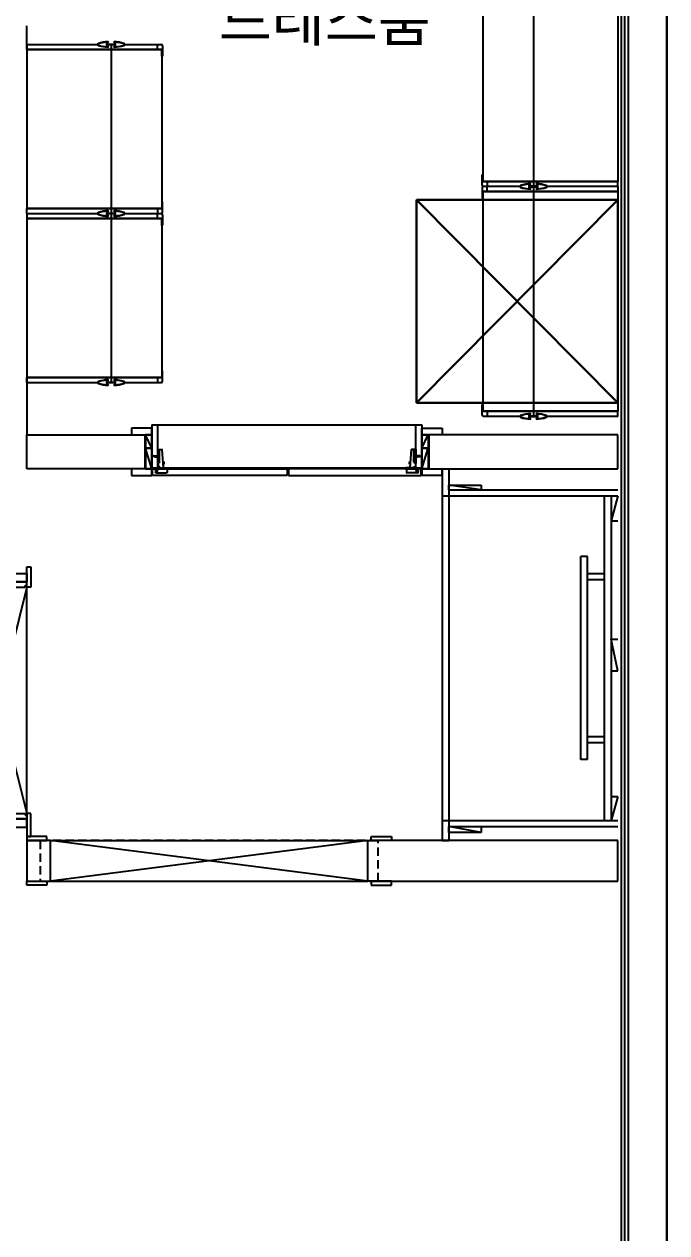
# Model space of a CAD drawing. Header units: millimetres. Extents: x -33000 to 294000, y 0 to 42408.
# Drawn here: x 21012 to 22915, y 15555 to 19130 of the extents above; entities that cross this region are included whole.
import ezdxf
from ezdxf.enums import TextEntityAlignment as Align

# ---------------------------------------------------------------- set-up
doc = ezdxf.new("R2010")
doc.units = ezdxf.units.MM
doc.header["$LTSCALE"] = 50
doc.linetypes.add('( Hidden )', pattern=[0.375, 0.25, -0.125])
doc.layers.add('arch', color=8, linetype='Continuous')
doc.layers.add('실명', color=9, linetype='Continuous')
doc.styles.add('FORTELINE', font='malgun.ttf')

msp = doc.modelspace()

# ---------------------------------------------------------------- linework, layer by layer
at = {"layer": 'arch'}
for p, q in [((22914.6, 21254.5), (22914.6, 12849.5)), ((22914.6, 12849.5), (22914.6, 21034.5)), ((22799.6, 20919.5), (22799.6, 12964.5)), ((22779.6, 20899.5), (22779.6, 12984.5)), ((22789.6, 20909.5), (22789.6, 12974.5)), ((22519.6, 20310.3), (22519.6, 17968.8)), ((22369.6, 19464.5), (22369.6, 18664.5)), ((22769.6, 19464.5), (22769.6, 18664.5)), ((21019.6, 19054.5), (21019.6, 19124.5)), ((21019.6, 19069.5), (21019.6, 19054.5)), ((21019.6, 19069.5), (21229.6, 19069.5)), ((21256.6, 19062.7), (21256.6, 19076.3)), ((21260.6, 19075.7), (21257.6, 19075.7)), ((21257.6, 19075.7), (21257.6, 19070.3)), ((21257.6, 19070.3), (21281.6, 19070.3)), ((21281.6, 19068.8), (21257.6, 19068.8)), ((21257.6, 19068.8), (21257.6, 19063.3)), ((21257.6, 19063.3), (21260.6, 19063.3)), ((21261.1, 19077), (21261.1, 19076.2)), ((21261.1, 19062.8), (21261.1, 19062)), ((21269.6, 19070.3), (21269.6, 18068.8)), ((21278.1, 19076.2), (21278.1, 19077)), ((21278.1, 19062), (21278.1, 19062.8)), ((21281.6, 19075.7), (21278.6, 19075.7)), ((21278.6, 19063.3), (21281.6, 19063.3)), ((21281.6, 19070.3), (21281.6, 19075.7)), ((21281.6, 19063.3), (21281.6, 19068.8)), ((21282.6, 19062.7), (21282.6, 19076.3)), ((21309.6, 19069.5), (21417.6, 19069.5)), ((21309.6, 19069.5), (21417.6, 19069.5)), ((21406.6, 19069.5), (21417.6, 19069.5)), ((21406.6, 19054.5), (21406.6, 19069.5)), ((21406.6, 19069.5), (21417.6, 19069.5)), ((21421.6, 19065.5), (21421.6, 19034.8)), ((21414.6, 19054.5), (21019.6, 19054.5)), ((21419.6, 19054.5), (21019.6, 19054.5)), ((21019.6, 19054.5), (21419.6, 19054.5)), ((21019.6, 19054.5), (21019.6, 18584.5)), ((21419.6, 19054.5), (21406.6, 19054.5)), ((21419.6, 19034.5), (21419.6, 19054.5)), ((21419.6, 19054.5), (21419.6, 18584.5)), ((21421.6, 19034.8), (21419.6, 19034.5)), ((22367.6, 18684.3), (22369.6, 18684.5)), ((22367.6, 18653.5), (22367.6, 18684.3)), ((22369.6, 18684.5), (22369.6, 18664.5)), ((22769.6, 18664.5), (22369.6, 18664.5)), ((22369.6, 18664.5), (22382.6, 18664.5)), ((22374.6, 18664.5), (22769.6, 18664.5)), ((22382.6, 18664.5), (22382.6, 18649.5)), ((22769.6, 18649.5), (22769.6, 18664.5)), ((22367.6, 18645.5), (22367.6, 18614.8)), ((22769.6, 18634.5), (22369.6, 18634.5)), ((22369.6, 18614.5), (22369.6, 18634.5)), ((22369.6, 18634.5), (22382.6, 18634.5)), ((22369.6, 18634.5), (22369.6, 17984.5)), ((22479.6, 18649.5), (22371.6, 18649.5)), ((22382.6, 18649.5), (22371.6, 18649.5)), ((22374.6, 18634.5), (22769.6, 18634.5)), ((22382.6, 18634.5), (22382.6, 18649.5)), ((22506.6, 18642.7), (22506.6, 18656.3)), ((22507.6, 18650.3), (22507.6, 18655.7)), ((22507.6, 18655.7), (22510.6, 18655.7)), ((22531.6, 18650.3), (22507.6, 18650.3)), ((22507.6, 18643.3), (22507.6, 18648.8)), ((22507.6, 18648.8), (22531.6, 18648.8)), ((22510.6, 18643.3), (22507.6, 18643.3)), ((22511.1, 18656.2), (22511.1, 18657)), ((22511.1, 18642), (22511.1, 18642.8)), ((22528.1, 18657), (22528.1, 18656.2)), ((22528.1, 18642.8), (22528.1, 18642)), ((22528.6, 18655.7), (22531.6, 18655.7)), ((22531.6, 18643.3), (22528.6, 18643.3)), ((22531.6, 18655.7), (22531.6, 18650.3)), ((22531.6, 18648.8), (22531.6, 18643.3)), ((22532.6, 18642.7), (22532.6, 18656.3)), ((22769.6, 18649.5), (22559.6, 18649.5)), ((22769.6, 18649.5), (22769.6, 18634.5)), ((22769.6, 18634.5), (22769.6, 17984.5)), ((21421.6, 18604.3), (21419.6, 18604.5)), ((21419.6, 18604.5), (21419.6, 18584.5)), ((21421.6, 18573.5), (21421.6, 18604.3)), ((22367.6, 18614.8), (22369.6, 18614.5)), ((21414.6, 18584.5), (21019.6, 18584.5)), ((21019.6, 18584.5), (21419.6, 18584.5)), ((21019.6, 18569.5), (21019.6, 18584.5)), ((21019.6, 18569.5), (21019.6, 18554.5)), ((21019.6, 18569.5), (21229.6, 18569.5)), ((21414.6, 18554.5), (21019.6, 18554.5)), ((21419.6, 18554.5), (21019.6, 18554.5)), ((21019.6, 18554.5), (21419.6, 18554.5)), ((21019.6, 18554.5), (21019.6, 18084.5)), ((21256.6, 18562.7), (21256.6, 18576.3)), ((21260.6, 18575.7), (21257.6, 18575.7)), ((21257.6, 18575.7), (21257.6, 18570.3)), ((21257.6, 18570.3), (21281.6, 18570.3)), ((21281.6, 18568.8), (21257.6, 18568.8)), ((21257.6, 18568.8), (21257.6, 18563.3)), ((21257.6, 18563.3), (21260.6, 18563.3)), ((21261.1, 18577), (21261.1, 18576.2)), ((21261.1, 18562.8), (21261.1, 18562)), ((21278.1, 18576.2), (21278.1, 18577)), ((21278.1, 18562), (21278.1, 18562.8)), ((21281.6, 18575.7), (21278.6, 18575.7)), ((21278.6, 18563.3), (21281.6, 18563.3)), ((21281.6, 18570.3), (21281.6, 18575.7)), ((21281.6, 18563.3), (21281.6, 18568.8)), ((21282.6, 18562.7), (21282.6, 18576.3)), ((21309.6, 18569.5), (21417.6, 18569.5)), ((21309.6, 18569.5), (21417.6, 18569.5)), ((21419.6, 18584.5), (21406.6, 18584.5)), ((21406.6, 18584.5), (21406.6, 18569.5)), ((21406.6, 18569.5), (21417.6, 18569.5)), ((21406.6, 18554.5), (21406.6, 18569.5)), ((21406.6, 18569.5), (21417.6, 18569.5)), ((21419.6, 18554.5), (21406.6, 18554.5)), ((21419.6, 18534.5), (21419.6, 18554.5)), ((21419.6, 18554.5), (21419.6, 18084.5)), ((21421.6, 18565.5), (21421.6, 18534.8)), ((21421.6, 18534.8), (21419.6, 18534.5)), ((21421.6, 18104.3), (21419.6, 18104.5)), ((21419.6, 18104.5), (21419.6, 18084.5)), ((21421.6, 18073.5), (21421.6, 18104.3)), ((21414.6, 18084.5), (21019.6, 18084.5)), ((21019.6, 18084.5), (21419.6, 18084.5)), ((21019.6, 18069.5), (21019.6, 18084.5)), ((21019.6, 18084.5), (21019.6, 17914.5)), ((21019.6, 18069.5), (21229.6, 18069.5)), ((21256.6, 18062.7), (21256.6, 18076.3)), ((21260.6, 18075.7), (21257.6, 18075.7)), ((21257.6, 18075.7), (21257.6, 18070.3)), ((21257.6, 18070.3), (21281.6, 18070.3)), ((21281.6, 18068.8), (21257.6, 18068.8)), ((21257.6, 18068.8), (21257.6, 18063.3)), ((21257.6, 18063.3), (21260.6, 18063.3)), ((21261.1, 18077), (21261.1, 18076.2)), ((21261.1, 18062.8), (21261.1, 18062)), ((21278.1, 18076.2), (21278.1, 18077)), ((21278.1, 18062), (21278.1, 18062.8)), ((21281.6, 18075.7), (21278.6, 18075.7)), ((21278.6, 18063.3), (21281.6, 18063.3)), ((21281.6, 18070.3), (21281.6, 18075.7)), ((21281.6, 18063.3), (21281.6, 18068.8)), ((21282.6, 18062.7), (21282.6, 18076.3)), ((21309.6, 18069.5), (21417.6, 18069.5)), ((21419.6, 18084.5), (21406.6, 18084.5)), ((21406.6, 18084.5), (21406.6, 18069.5)), ((21406.6, 18069.5), (21417.6, 18069.5)), ((22367.6, 18004.3), (22369.6, 18004.5)), ((22367.6, 17973.5), (22367.6, 18004.3)), ((22369.6, 18004.5), (22369.6, 17984.5)), ((22769.6, 17984.5), (22369.6, 17984.5)), ((22369.6, 17984.5), (22382.6, 17984.5)), ((22374.6, 17984.5), (22769.6, 17984.5)), ((22382.6, 17984.5), (22382.6, 17969.5)), ((22769.6, 17969.5), (22769.6, 17984.5)), ((22479.6, 17969.5), (22371.6, 17969.5)), ((22382.6, 17969.5), (22371.6, 17969.5)), ((22506.6, 17962.7), (22506.6, 17976.3)), ((22507.6, 17970.3), (22507.6, 17975.7)), ((22507.6, 17975.7), (22510.6, 17975.7)), ((22531.6, 17970.3), (22507.6, 17970.3)), ((22507.6, 17963.3), (22507.6, 17968.8)), ((22507.6, 17968.8), (22531.6, 17968.8)), ((22510.6, 17963.3), (22507.6, 17963.3)), ((22511.1, 17976.2), (22511.1, 17977)), ((22511.1, 17962), (22511.1, 17962.8)), ((22528.1, 17977), (22528.1, 17976.2)), ((22528.1, 17962.8), (22528.1, 17962)), ((22528.6, 17975.7), (22531.6, 17975.7)), ((22531.6, 17963.3), (22528.6, 17963.3)), ((22531.6, 17975.7), (22531.6, 17970.3)), ((22531.6, 17968.8), (22531.6, 17963.3)), ((22532.6, 17962.7), (22532.6, 17976.3)), ((22769.6, 17969.5), (22559.6, 17969.5)), ((21019.6, 17914.5), (21369.6, 17914.5)), ((21019.6, 17814.5), (21019.6, 17914.5)), ((21389.6, 17934.5), (21329.6, 17934.5)), ((21329.6, 17934.5), (21329.6, 17914.5)), ((21329.6, 17914.5), (21389.6, 17914.5)), ((21369.6, 17914.5), (21369.6, 17814.5)), ((21371.6, 17914.5), (21371.6, 17875.1)), ((21389.6, 17914.5), (21371.6, 17914.5)), ((21389.6, 17875.1), (21371.6, 17914.5)), ((21389.6, 17944.5), (21389.6, 17816.5)), ((21389.6, 17944.5), (22189.6, 17944.5)), ((21389.6, 17914.5), (21389.6, 17934.5)), ((21389.6, 17875.1), (21389.6, 17914.5)), ((21407.6, 17816.5), (21407.6, 17944.5)), ((21407.6, 17944.5), (22171.6, 17944.5)), ((22171.6, 17816.5), (22171.6, 17944.5)), ((22189.6, 17944.5), (22189.6, 17816.5)), ((22189.6, 17934.5), (22249.6, 17934.5)), ((22189.6, 17914.5), (22189.6, 17934.5)), ((22249.6, 17914.5), (22189.6, 17914.5)), ((22189.6, 17875.1), (22189.6, 17914.5)), ((22189.6, 17914.5), (22207.6, 17914.5)), ((22189.6, 17875.1), (22207.6, 17914.5)), ((22207.6, 17914.5), (22207.6, 17875.1)), ((22207.6, 17914.5), (22207.6, 17814.5)), ((22769.6, 17914.5), (22209.6, 17914.5)), ((22209.6, 17914.5), (22209.6, 17814.5)), ((22209.6, 17914.5), (22209.6, 17814.5)), ((22249.6, 17934.5), (22249.6, 17914.5)), ((22769.6, 17814.5), (22769.6, 17914.5)), ((21371.6, 17875.1), (21371.6, 17814.5)), ((21389.6, 17875.1), (21371.6, 17875.1)), ((21389.6, 17814.5), (21371.6, 17875.1)), ((21371.6, 17875.1), (21389.6, 17875.1)), ((21389.6, 17814.5), (21389.6, 17875.1)), ((22189.6, 17814.5), (22189.6, 17875.1)), ((22189.6, 17875.1), (22207.6, 17875.1)), ((22189.6, 17814.5), (22207.6, 17875.1)), ((22207.6, 17875.1), (22189.6, 17875.1)), ((22207.6, 17875.1), (22207.6, 17814.5)), ((21395.2, 17852.3), (21393.6, 17851.5)), ((21395.6, 17850.8), (21393.6, 17851.5)), ((21395.1, 17852.5), (21395.5, 17852.9)), ((21395.1, 17852.5), (21395.7, 17850.5)), ((21395.5, 17852.9), (21395.8, 17852.5)), ((21395.5, 17852.9), (21395.9, 17850.2)), ((21395.9, 17850.2), (21395.7, 17850.5)), ((21397.2, 17853.2), (21395.8, 17852.5)), ((21395.8, 17852.5), (21396.3, 17850.5)), ((21396.3, 17850.5), (21395.9, 17850.2)), ((21398.2, 17849.9), (21396.3, 17850.5)), ((21397.2, 17853.2), (21397.6, 17853.5)), ((21397.2, 17853.2), (21398.2, 17849.9)), ((21397.6, 17853.5), (21397.9, 17853.2)), ((21397.6, 17853.5), (21398.4, 17849.5)), ((21397.9, 17853.2), (21398.8, 17849.9)), ((21397.9, 17853.2), (21399.5, 17853.2)), ((21398.4, 17849.5), (21398.2, 17849.9)), ((21398.8, 17849.9), (21398.4, 17849.5)), ((21398.8, 17849.9), (21400.5, 17849.9)), ((21399.5, 17853.2), (21399.9, 17853.5)), ((21399.5, 17853.2), (21400.5, 17849.9)), ((21399.9, 17853.5), (21400.2, 17853.2)), ((21399.9, 17853.5), (21400.7, 17849.5)), ((21400.2, 17853.2), (21401.1, 17849.9)), ((21400.2, 17853.2), (21401.9, 17853.2)), ((21400.7, 17849.5), (21400.5, 17849.9)), ((21401.1, 17849.9), (21400.7, 17849.5)), ((21401.1, 17849.9), (21402.9, 17849.9)), ((21401.9, 17853.2), (21402.3, 17853.5)), ((21401.9, 17853.2), (21402.9, 17849.9)), ((21402.3, 17853.5), (21402.6, 17853.2)), ((21402.3, 17853.5), (21403.1, 17849.5)), ((21402.6, 17853.2), (21403.5, 17849.9)), ((21402.6, 17853.2), (21404.2, 17853.2)), ((21403.1, 17849.5), (21402.9, 17849.9)), ((21403.5, 17849.9), (21403.1, 17849.5)), ((21403.5, 17849.9), (21405.2, 17849.9)), ((21404.2, 17853.2), (21404.6, 17853.5)), ((21404.2, 17853.2), (21405.2, 17849.9)), ((21404.6, 17853.5), (21404.9, 17853.2)), ((21404.6, 17853.5), (21405.4, 17849.5)), ((21404.9, 17853.2), (21405.8, 17849.9)), ((21404.9, 17853.2), (21406.5, 17853.2)), ((21405.4, 17849.5), (21405.2, 17849.9)), ((21405.8, 17849.9), (21405.4, 17849.5)), ((21405.8, 17849.9), (21407.5, 17849.9)), ((21406.5, 17853.2), (21406.9, 17853.5)), ((21406.5, 17853.2), (21407.5, 17849.9)), ((21406.9, 17853.5), (21407.2, 17853.2)), ((21406.9, 17853.5), (21407.5, 17849.9)), ((21407.2, 17853.2), (21407.5, 17853.2)), ((21407.5, 17849.9), (21407.2, 17853.2)), ((21408.6, 17853.8), (21407.5, 17853.2)), ((21408.6, 17849.2), (21407.5, 17849.9)), ((21407.6, 17872.5), (21407.6, 17831.5)), ((21408.6, 17871.5), (21411.4, 17870.9)), ((21409.1, 17863), (21408.6, 17863)), ((21408.6, 17847.1), (21408.6, 17855.9)), ((21409.1, 17840.1), (21408.6, 17840.1)), ((21409.1, 17856.4), (21409.5, 17856.4)), ((21409.1, 17846.6), (21409.5, 17846.6)), ((21410, 17847.1), (21410, 17855.9)), ((21410.7, 17867.6), (21411.2, 17870.3)), ((21410.7, 17867.6), (21411.6, 17867.1)), ((21411.1, 17842.6), (21411.1, 17860.5)), ((21412.1, 17834.6), (21412.1, 17866.4)), ((21413.1, 17871.9), (21420.2, 17871.9)), ((21413.1, 17834.1), (21413.1, 17871.9)), ((21424.2, 17818.1), (21420.7, 17871.5)), ((22155, 17818.1), (22158.4, 17871.5)), ((22166, 17871.9), (22158.9, 17871.9)), ((22166.1, 17834.1), (22166.1, 17871.9)), ((22167.1, 17834.6), (22167.1, 17866.4)), ((22168.5, 17867.6), (22167.6, 17867.1)), ((22170.6, 17871.5), (22167.8, 17870.9)), ((22168.5, 17867.6), (22168, 17870.3)), ((22168.1, 17842.6), (22168.1, 17860.5)), ((22169.2, 17847.1), (22169.2, 17855.9)), ((22170.1, 17856.4), (22169.7, 17856.4)), ((22170.1, 17846.6), (22169.7, 17846.6)), ((22170.1, 17863), (22170.6, 17863)), ((22170.1, 17840.1), (22170.6, 17840.1)), ((22170.6, 17847.1), (22170.6, 17855.9)), ((22170.6, 17853.8), (22171.7, 17853.2)), ((22170.6, 17849.2), (22171.7, 17849.9)), ((22171.6, 17872.5), (22171.6, 17831.5)), ((22172.2, 17853.5), (22171.7, 17849.9)), ((22172.6, 17853.2), (22171.7, 17849.9)), ((22172, 17853.2), (22171.7, 17853.2)), ((22171.7, 17849.9), (22172, 17853.2)), ((22173.3, 17849.9), (22171.7, 17849.9)), ((22172.2, 17853.5), (22172, 17853.2)), ((22172.6, 17853.2), (22172.2, 17853.5)), ((22174.3, 17853.2), (22172.6, 17853.2)), ((22174.3, 17853.2), (22173.3, 17849.9)), ((22173.3, 17849.9), (22173.8, 17849.5)), ((22174.6, 17853.5), (22173.8, 17849.5)), ((22173.8, 17849.5), (22174, 17849.9)), ((22175, 17853.2), (22174, 17849.9)), ((22175.7, 17849.9), (22174, 17849.9)), ((22174.6, 17853.5), (22174.3, 17853.2)), ((22175, 17853.2), (22174.6, 17853.5)), ((22176.6, 17853.2), (22175, 17853.2)), ((22176.6, 17853.2), (22175.7, 17849.9)), ((22175.7, 17849.9), (22176.1, 17849.5)), ((22176.9, 17853.5), (22176.1, 17849.5)), ((22176.1, 17849.5), (22176.3, 17849.9)), ((22177.3, 17853.2), (22176.3, 17849.9)), ((22178, 17849.9), (22176.3, 17849.9)), ((22176.9, 17853.5), (22176.6, 17853.2)), ((22177.3, 17853.2), (22176.9, 17853.5)), ((22179, 17853.2), (22177.3, 17853.2)), ((22179, 17853.2), (22178, 17849.9)), ((22178, 17849.9), (22178.4, 17849.5)), ((22179.2, 17853.5), (22178.4, 17849.5)), ((22178.4, 17849.5), (22178.7, 17849.9)), ((22179.6, 17853.2), (22178.7, 17849.9)), ((22180.3, 17849.9), (22178.7, 17849.9)), ((22179.2, 17853.5), (22179, 17853.2)), ((22179.6, 17853.2), (22179.2, 17853.5)), ((22181.3, 17853.2), (22179.6, 17853.2)), ((22181.3, 17853.2), (22180.3, 17849.9)), ((22180.3, 17849.9), (22180.7, 17849.5)), ((22181.5, 17853.5), (22180.7, 17849.5)), ((22180.7, 17849.5), (22181, 17849.9)), ((22181.9, 17853.2), (22181, 17849.9)), ((22181, 17849.9), (22182.8, 17850.5)), ((22181.5, 17853.5), (22181.3, 17853.2)), ((22181.9, 17853.2), (22181.5, 17853.5)), ((22181.9, 17853.2), (22183.4, 17852.5)), ((22183.4, 17852.5), (22182.8, 17850.5)), ((22182.8, 17850.5), (22183.2, 17850.2)), ((22183.2, 17850.2), (22183.5, 17850.5)), ((22183.7, 17852.9), (22183.3, 17850.2)), ((22183.7, 17852.9), (22183.4, 17852.5)), ((22184.1, 17852.5), (22183.5, 17850.5)), ((22183.6, 17850.8), (22185.6, 17851.5)), ((22184.1, 17852.5), (22183.7, 17852.9)), ((22184, 17852.3), (22185.6, 17851.5)), ((21369.6, 17814.5), (21019.6, 17814.5)), ((21389.6, 17814.5), (21329.6, 17814.5)), ((21329.6, 17814.5), (21329.6, 17794.5)), ((21371.6, 17814.5), (21389.6, 17814.5)), ((22189.6, 17816.5), (21389.6, 17816.5)), ((21389.6, 17814.5), (21389.6, 17794.5)), ((21389.6, 17794.5), (21389.6, 17814.5)), ((21391.6, 17794.5), (21391.6, 17814.5)), ((21391.6, 17814.5), (21790.2, 17814.5)), ((21400.6, 17814.5), (21400.6, 17804.5)), ((21438.6, 17814.5), (21400.6, 17814.5)), ((21405.6, 17807.9), (21402.4, 17811)), ((21407, 17809.3), (21403.9, 17812.5)), ((21407.6, 17833.5), (21407.6, 17830.5)), ((21407.6, 17830.5), (21408.6, 17830.5)), ((21407.6, 17816.5), (22171.6, 17816.5)), ((21408.6, 17834.1), (21411.5, 17834.1)), ((21408.6, 17832.1), (21411.1, 17832.1)), ((21408.6, 17832.1), (21408.6, 17818.2)), ((21409.8, 17816.3), (21413.6, 17814.8)), ((21413.6, 17814.5), (21413.6, 17816)), ((21414.6, 17817), (21437.6, 17817)), ((21423.1, 17835), (21426.1, 17835.2)), ((21423.5, 17828), (21426.5, 17828.2)), ((21424.2, 17818.1), (21423.5, 17817)), ((21424.5, 17828.1), (21424.1, 17835.1)), ((21425.5, 17828.1), (21425.1, 17835.1)), ((21425.8, 17832.2), (21426.3, 17832.2)), ((21425.8, 17831.2), (21425.8, 17832.2)), ((21425.8, 17831.2), (21426.3, 17831.2)), ((21426.3, 17832.2), (21426.1, 17835.2)), ((21426.5, 17828.2), (21426.3, 17831.2)), ((21435.6, 17814.5), (21435.6, 17804.5)), ((21438.6, 17814.5), (21438.6, 17816)), ((21790.2, 17814.5), (21790.2, 17794.5)), ((22187.6, 17814.5), (21794.2, 17814.5)), ((21794.2, 17814.5), (21794.2, 17794.5)), ((22140.6, 17814.5), (22140.6, 17816)), ((22140.6, 17814.5), (22178.6, 17814.5)), ((22164.6, 17817), (22141.6, 17817)), ((22143.6, 17814.5), (22143.6, 17804.5)), ((22152.6, 17828.2), (22152.8, 17831.2)), ((22155.6, 17828), (22152.6, 17828.2)), ((22153.3, 17831.2), (22152.8, 17831.2)), ((22152.9, 17832.2), (22153.1, 17835.2)), ((22153.4, 17832.2), (22152.9, 17832.2)), ((22156.1, 17835), (22153.1, 17835.2)), ((22153.3, 17831.2), (22153.4, 17832.2)), ((22153.6, 17828.1), (22154.1, 17835.1)), ((22154.6, 17828.1), (22155.1, 17835.1)), ((22155, 17818.1), (22155.7, 17817)), ((22169.3, 17816.3), (22165.6, 17814.8)), ((22165.6, 17814.5), (22165.6, 17816)), ((22170.6, 17834.1), (22167.6, 17834.1)), ((22170.6, 17832.1), (22168.1, 17832.1)), ((22170.6, 17832.1), (22170.6, 17818.2)), ((22171.6, 17830.5), (22170.6, 17830.5)), ((22171.6, 17833.5), (22171.6, 17830.5)), ((22172.2, 17809.3), (22175.3, 17812.5)), ((22173.6, 17807.9), (22176.7, 17811)), ((22178.6, 17814.5), (22178.6, 17804.5)), ((22187.6, 17794.5), (22187.6, 17814.5)), ((22189.6, 17814.5), (22189.6, 17794.5)), ((22207.6, 17814.5), (22189.6, 17814.5)), ((22189.6, 17814.5), (22249.6, 17814.5)), ((22209.6, 17814.5), (22769.6, 17814.5)), ((22249.6, 17814.5), (22249.6, 16714.5)), ((22249.6, 17794.5), (22249.6, 17814.5)), ((22269.6, 17814.5), (22269.6, 16714.5)), ((21329.6, 17794.5), (21389.6, 17794.5)), ((21790.2, 17794.5), (21391.6, 17794.5)), ((21402.6, 17802.5), (21433.6, 17802.5)), ((21794.2, 17794.5), (22187.6, 17794.5)), ((22176.6, 17802.5), (22145.6, 17802.5)), ((22249.6, 17794.5), (22189.6, 17794.5)), ((22249.6, 17734.5), (22769.6, 17734.5)), ((22269.6, 17752.5), (22269.6, 17765.5)), ((22269.6, 17765.5), (22364.5, 17765.5)), ((22364.5, 17752.5), (22269.6, 17765.5)), ((22269.6, 17752.5), (22769.6, 17752.5)), ((22364.5, 17765.5), (22364.5, 17752.5)), ((22729.6, 16774.5), (22729.6, 17734.5)), ((22749.6, 17734.5), (22749.6, 16774.5)), ((22749.6, 17734.5), (22769.6, 17734.5)), ((22769.6, 17734.5), (22749.6, 17660.8)), ((22749.6, 17660.8), (22769.6, 17660.8)), ((22660.6, 17554.6), (22659.6, 17553.6)), ((22659.6, 16954.6), (22659.6, 17554.6)), ((22679.6, 17554.6), (22659.6, 17554.6)), ((22659.6, 16955.6), (22659.6, 17553.6)), ((22679.6, 17554.6), (22660.6, 17554.6)), ((22679.6, 16954.6), (22679.6, 17554.6)), ((22679.6, 17505.1), (22729.6, 17505.1)), ((22679.6, 17487.1), (22729.6, 17487.1)), ((20849.6, 17474.5), (21019.6, 16794.5)), ((21019.6, 17464.5), (20849.6, 16784.5)), ((21019.6, 16794.5), (21019.6, 17464.5)), ((22769.6, 17216.5), (22749.6, 17310.5)), ((22749.6, 17310.5), (22769.6, 17310.5)), ((22749.6, 17216.5), (22769.6, 17216.5)), ((22679.6, 17022.6), (22729.6, 17022.6)), ((22679.6, 17004.6), (22729.6, 17004.6)), ((22659.6, 16955.6), (22660.6, 16954.6)), ((22679.6, 16954.6), (22660.6, 16954.6)), ((22749.6, 16845.3), (22769.6, 16845.3)), ((22769.6, 16845.3), (22749.6, 16774.5)), ((22249.6, 16774.5), (22769.6, 16774.5)), ((22269.6, 16756.5), (22769.6, 16756.5)), ((22269.6, 16738.5), (22269.6, 16756.5)), ((22269.6, 16756.5), (22364.5, 16756.5)), ((22364.5, 16738.5), (22269.6, 16756.5)), ((22364.5, 16738.5), (22269.6, 16738.5)), ((22364.5, 16756.5), (22364.5, 16738.5)), ((21019.6, 16726.5), (21019.6, 16714.5)), ((21079.6, 16726.5), (21019.6, 16726.5)), ((21059.6, 16714.5), (21019.6, 16714.5)), ((21019.6, 16714.5), (21019.6, 16594.5)), ((21019.6, 16714.5), (21079.6, 16714.5)), ((21089.6, 16714.5), (21059.6, 16714.5)), ((21079.6, 16714.5), (21079.6, 16726.5)), ((21089.6, 16594.5), (21089.6, 16714.5)), ((21089.6, 16714.5), (22029.6, 16714.5)), ((22029.6, 16714.5), (21089.6, 16594.5)), ((22029.6, 16594.5), (21089.6, 16714.5)), ((22029.6, 16594.5), (22029.6, 16714.5)), ((22029.6, 16714.5), (22059.6, 16714.5)), ((22039.6, 16714.5), (22039.6, 16726.5)), ((22039.6, 16726.5), (22099.6, 16726.5)), ((22099.6, 16714.5), (22039.6, 16714.5)), ((22769.6, 16714.5), (22059.6, 16714.5)), ((22099.6, 16726.5), (22099.6, 16714.5)), ((22249.6, 16714.5), (22269.6, 16714.5)), ((22769.6, 16594.5), (22769.6, 16714.5)), ((21019.6, 16594.5), (21059.6, 16594.5)), ((21019.6, 16582.5), (21019.6, 16594.5)), ((21019.6, 16594.5), (21079.6, 16594.5)), ((21059.6, 16594.5), (21089.6, 16594.5)), ((21079.6, 16594.5), (21079.6, 16582.5)), ((21089.6, 16594.5), (22029.6, 16594.5)), ((22059.6, 16594.5), (22029.6, 16594.5)), ((22099.6, 16594.5), (22039.6, 16594.5)), ((22039.6, 16594.5), (22039.6, 16582.5)), ((22059.6, 16594.5), (22769.6, 16594.5)), ((22099.6, 16582.5), (22099.6, 16594.5)), ((21079.6, 16582.5), (21019.6, 16582.5)), ((22039.6, 16582.5), (22099.6, 16582.5))]:
    msp.add_line(p, q, dxfattribs=at)
at = {"layer": 'arch', "linetype": 'ByBlock', "lineweight": 30}
for p, q in [((22173.6, 18609.5), (22769.6, 18609.5)), ((22173.6, 18009.5), (22173.6, 18609.5)), ((22769.6, 18609.5), (22173.6, 18009.5)), ((22173.6, 18609.5), (22769.6, 18009.5)), ((22769.6, 18609.5), (22769.6, 18009.5)), ((22769.6, 18009.5), (22173.6, 18009.5))]:
    msp.add_line(p, q, dxfattribs=at)
at = {"layer": 'arch', "ltscale": 0.2}
for p, q in [((21411.6, 17851.5), (21391.5, 17851.5)), ((22167.5, 17851.5), (22187.7, 17851.5))]:
    msp.add_line(p, q, dxfattribs=at)
at = {"layer": 'arch', "lineweight": 0}
for p, q in [((21408.1, 17872.5), (21407.6, 17872.5)), ((21408.6, 17830.5), (21408.6, 17872)), ((22170.6, 17830.5), (22170.6, 17872)), ((22171.1, 17872.5), (22171.6, 17872.5))]:
    msp.add_line(p, q, dxfattribs=at)
at = {"layer": 'arch', "linetype": 'Continuous'}
for p, q in [((21408.6, 17871.5), (21407.6, 17872.5)), ((21408.6, 17871.1), (21407.6, 17872.1)), ((21408.6, 17870.6), (21407.6, 17871.6)), ((21408.6, 17870.2), (21407.6, 17871.2)), ((21408.6, 17869.7), (21407.6, 17870.7)), ((21408.6, 17869.3), (21407.6, 17870.3)), ((21408.6, 17868.8), (21407.6, 17869.8)), ((21408.6, 17868.4), (21407.6, 17869.4)), ((21408.6, 17867.9), (21407.6, 17868.9)), ((21408.6, 17867.5), (21407.6, 17868.5)), ((21408.6, 17867), (21407.6, 17868)), ((21408.6, 17866.6), (21407.6, 17867.6)), ((21408.6, 17866.1), (21407.6, 17867.1)), ((21408.6, 17865.7), (21407.6, 17866.7)), ((21408.6, 17865.2), (21407.6, 17866.2)), ((21408.6, 17864.8), (21407.6, 17865.8)), ((21408.6, 17864.3), (21407.6, 17865.3)), ((21408.6, 17863.9), (21407.6, 17864.9)), ((21408.6, 17863.5), (21407.6, 17864.5)), ((21408.6, 17863), (21407.6, 17864)), ((21408.6, 17862.6), (21407.6, 17863.6)), ((21408.6, 17862.1), (21407.6, 17863.1)), ((21408.6, 17861.7), (21407.6, 17862.7)), ((21408.6, 17861.2), (21407.6, 17862.2)), ((21408.6, 17860.8), (21407.6, 17861.8)), ((21408.6, 17860.3), (21407.6, 17861.3)), ((21408.6, 17859.9), (21407.6, 17860.9)), ((21408.6, 17859.4), (21407.6, 17860.4)), ((21408.6, 17859), (21407.6, 17860)), ((21408.6, 17858.5), (21407.6, 17859.5)), ((21408.6, 17858.1), (21407.6, 17859.1)), ((21408.6, 17857.6), (21407.6, 17858.6)), ((21408.6, 17857.2), (21407.6, 17858.2)), ((21408.6, 17856.7), (21407.6, 17857.7)), ((21408.6, 17856.3), (21407.6, 17857.3)), ((21408.6, 17855.8), (21407.6, 17856.8)), ((21408.6, 17855.4), (21407.6, 17856.4)), ((21408.6, 17854.9), (21407.6, 17855.9)), ((21408.6, 17854.5), (21407.6, 17855.5)), ((21408.6, 17854), (21407.6, 17855)), ((21408.6, 17853.6), (21407.6, 17854.6)), ((21408.6, 17853.1), (21407.6, 17854.1)), ((21408.6, 17852.7), (21407.6, 17853.7)), ((21408.6, 17852.2), (21407.6, 17853.2)), ((21408.6, 17851.8), (21407.6, 17852.8)), ((21408.4, 17851.5), (21407.6, 17852.3)), ((21407.9, 17851.5), (21407.6, 17851.9)), ((21408.6, 17850.4), (21407.6, 17851.4)), ((21408.6, 17850), (21407.6, 17851)), ((21408.6, 17849.5), (21407.6, 17850.5)), ((21408.6, 17849.1), (21407.6, 17850.1)), ((21408.6, 17848.6), (21407.6, 17849.6)), ((21408.6, 17848.2), (21407.6, 17849.2)), ((21408.6, 17847.7), (21407.6, 17848.7)), ((21408.6, 17847.3), (21407.6, 17848.3)), ((21408.6, 17846.8), (21407.6, 17847.8)), ((21408.6, 17846.4), (21407.6, 17847.4)), ((21408.6, 17845.9), (21407.6, 17846.9)), ((21408.6, 17845.5), (21407.6, 17846.5)), ((21408.6, 17845), (21407.6, 17846)), ((21408.6, 17844.6), (21407.6, 17845.6)), ((21408.6, 17844.1), (21407.6, 17845.1)), ((21408.6, 17843.7), (21407.6, 17844.7)), ((21408.6, 17843.2), (21407.6, 17844.2)), ((21408.6, 17842.8), (21407.6, 17843.8)), ((21408.6, 17842.3), (21407.6, 17843.3)), ((21408.6, 17841.9), (21407.6, 17842.9)), ((21408.6, 17841.4), (21407.6, 17842.4)), ((21408.6, 17841), (21407.6, 17842)), ((21408.6, 17840.6), (21407.6, 17841.6)), ((21408.6, 17840.1), (21407.6, 17841.1)), ((21408.6, 17839.7), (21407.6, 17840.7)), ((21408.6, 17839.2), (21407.6, 17840.2)), ((21408.6, 17838.8), (21407.6, 17839.8)), ((21408.6, 17838.3), (21407.6, 17839.3)), ((21408.6, 17850.9), (21407.9, 17851.5)), ((21408.6, 17872), (21408, 17872.5)), ((21408.6, 17851.3), (21408.4, 17851.5)), ((22171.6, 17871.1), (22170.6, 17872.1)), ((22171.6, 17870.7), (22170.6, 17871.7)), ((22171.6, 17870.2), (22170.6, 17871.2)), ((22171.6, 17869.8), (22170.6, 17870.8)), ((22171.6, 17869.3), (22170.6, 17870.3)), ((22171.6, 17868.9), (22170.6, 17869.9)), ((22171.6, 17868.4), (22170.6, 17869.4)), ((22171.6, 17868), (22170.6, 17869)), ((22171.6, 17867.5), (22170.6, 17868.5)), ((22171.6, 17867.1), (22170.6, 17868.1)), ((22171.6, 17866.6), (22170.6, 17867.6)), ((22171.6, 17866.2), (22170.6, 17867.2)), ((22171.6, 17865.7), (22170.6, 17866.7)), ((22171.6, 17865.3), (22170.6, 17866.3)), ((22171.6, 17864.8), (22170.6, 17865.8)), ((22171.6, 17864.4), (22170.6, 17865.4)), ((22171.6, 17863.9), (22170.6, 17864.9)), ((22171.6, 17863.5), (22170.6, 17864.5)), ((22171.6, 17863), (22170.6, 17864)), ((22171.6, 17862.6), (22170.6, 17863.6)), ((22171.6, 17862.1), (22170.6, 17863.1)), ((22171.6, 17861.7), (22170.6, 17862.7)), ((22171.6, 17861.2), (22170.6, 17862.2)), ((22171.6, 17860.8), (22170.6, 17861.8)), ((22171.6, 17860.3), (22170.6, 17861.3)), ((22171.6, 17859.9), (22170.6, 17860.9)), ((22171.6, 17859.5), (22170.6, 17860.5)), ((22171.6, 17859), (22170.6, 17860)), ((22171.6, 17858.6), (22170.6, 17859.6)), ((22171.6, 17858.1), (22170.6, 17859.1)), ((22171.6, 17857.7), (22170.6, 17858.7)), ((22171.6, 17857.2), (22170.6, 17858.2)), ((22171.6, 17856.8), (22170.6, 17857.8)), ((22171.6, 17856.3), (22170.6, 17857.3)), ((22171.6, 17855.9), (22170.6, 17856.9)), ((22171.6, 17855.4), (22170.6, 17856.4)), ((22171.6, 17855), (22170.6, 17856)), ((22171.6, 17854.5), (22170.6, 17855.5)), ((22171.6, 17854.1), (22170.6, 17855.1)), ((22171.6, 17853.6), (22170.6, 17854.6)), ((22171.6, 17853.2), (22170.6, 17854.2)), ((22171.6, 17852.7), (22170.6, 17853.7)), ((22171.6, 17852.3), (22170.6, 17853.3)), ((22171.6, 17851.8), (22170.6, 17852.8)), ((22171.4, 17851.5), (22170.6, 17852.4)), ((22171, 17851.5), (22170.6, 17851.9)), ((22171.6, 17850.5), (22170.6, 17851.5)), ((22171.6, 17850), (22170.6, 17851)), ((22171.6, 17849.6), (22170.6, 17850.6)), ((22171.6, 17849.1), (22170.6, 17850.1)), ((22171.6, 17848.7), (22170.6, 17849.7)), ((22171.6, 17848.2), (22170.6, 17849.2)), ((22171.6, 17847.8), (22170.6, 17848.8)), ((22171.6, 17847.3), (22170.6, 17848.3)), ((22171.6, 17846.9), (22170.6, 17847.9)), ((22171.6, 17846.4), (22170.6, 17847.4)), ((22171.6, 17846), (22170.6, 17847)), ((22171.6, 17845.5), (22170.6, 17846.5)), ((22171.6, 17845.1), (22170.6, 17846.1)), ((22171.6, 17844.6), (22170.6, 17845.6)), ((22171.6, 17844.2), (22170.6, 17845.2)), ((22171.6, 17843.7), (22170.6, 17844.7)), ((22171.6, 17843.3), (22170.6, 17844.3)), ((22171.6, 17842.8), (22170.6, 17843.8)), ((22171.6, 17842.4), (22170.6, 17843.4)), ((22171.6, 17841.9), (22170.6, 17842.9)), ((22171.6, 17841.5), (22170.6, 17842.5)), ((22171.6, 17841), (22170.6, 17842)), ((22171.6, 17840.6), (22170.6, 17841.6)), ((22171.6, 17840.1), (22170.6, 17841.1)), ((22171.6, 17839.7), (22170.6, 17840.7)), ((22171.6, 17839.2), (22170.6, 17840.2)), ((22171.6, 17838.8), (22170.6, 17839.8)), ((22171.6, 17838.3), (22170.6, 17839.3)), ((22171.6, 17871.6), (22170.8, 17872.4)), ((22171.6, 17850.9), (22171, 17851.5)), ((22171.6, 17872), (22171.1, 17872.5)), ((22171.6, 17851.4), (22171.4, 17851.5)), ((22171.6, 17872.5), (22171.5, 17872.5)), ((21408.6, 17837.9), (21407.6, 17838.9)), ((21408.6, 17837.4), (21407.6, 17838.4)), ((21408.6, 17837), (21407.6, 17838)), ((21408.6, 17836.5), (21407.6, 17837.5)), ((21408.6, 17836.1), (21407.6, 17837.1)), ((21408.6, 17835.6), (21407.6, 17836.6)), ((21408.6, 17835.2), (21407.6, 17836.2)), ((21408.6, 17834.7), (21407.6, 17835.7)), ((21408.6, 17834.3), (21407.6, 17835.3)), ((21408.6, 17833.8), (21407.6, 17834.8)), ((21408.6, 17833.4), (21407.6, 17834.4)), ((21408.6, 17832.9), (21407.6, 17833.9)), ((21408.6, 17832.5), (21407.6, 17833.5)), ((21408.6, 17832), (21407.6, 17833)), ((21408.6, 17831.6), (21407.6, 17832.6)), ((21408.6, 17831.1), (21407.6, 17832.1)), ((21408.6, 17830.7), (21407.6, 17831.7)), ((21408.3, 17830.5), (21407.6, 17831.2)), ((21407.8, 17830.5), (21407.6, 17830.8)), ((22171.6, 17837.9), (22170.6, 17838.9)), ((22171.6, 17837.4), (22170.6, 17838.4)), ((22171.6, 17837), (22170.6, 17838)), ((22171.6, 17836.6), (22170.6, 17837.6)), ((22171.6, 17836.1), (22170.6, 17837.1)), ((22171.6, 17835.7), (22170.6, 17836.7)), ((22171.6, 17835.2), (22170.6, 17836.2)), ((22171.6, 17834.8), (22170.6, 17835.8)), ((22171.6, 17834.3), (22170.6, 17835.3)), ((22171.6, 17833.9), (22170.6, 17834.9)), ((22171.6, 17833.4), (22170.6, 17834.4)), ((22171.6, 17833), (22170.6, 17834)), ((22171.6, 17832.5), (22170.6, 17833.5)), ((22171.6, 17832.1), (22170.6, 17833.1)), ((22171.6, 17831.6), (22170.6, 17832.6)), ((22171.6, 17831.2), (22170.6, 17832.2)), ((22171.6, 17830.7), (22170.6, 17831.7)), ((22171.3, 17830.5), (22170.6, 17831.3)), ((22170.9, 17830.5), (22170.6, 17830.8))]:
    msp.add_line(p, q, dxfattribs=at)
at = {"layer": 'arch', "linetype": 'Continuous', "ltscale": 4}
for p, q in [((21019.6, 17464.5), (21019.6, 17524.5)), ((21019.6, 17524.5), (21031.6, 17524.5)), ((21031.6, 17524.5), (21031.6, 17464.5)), ((20859.6, 17504.5), (21019.6, 17504.5)), ((21019.6, 17504.5), (21019.6, 17480.5)), ((21019.6, 17480.5), (20859.6, 17480.5)), ((20889.6, 17464.5), (21014.6, 17464.5)), ((21019.6, 17479.5), (20900.6, 17479.5)), ((21014.6, 17464.5), (21014.6, 17469.5)), ((21014.6, 17469.5), (21019.6, 17469.5)), ((21019.6, 17469.5), (21019.6, 17479.5)), ((21031.6, 17464.5), (21019.6, 17464.5)), ((21019.6, 16778.5), (20859.6, 16778.5)), ((20889.6, 16794.5), (21014.6, 16794.5)), ((21019.6, 16779.5), (20900.6, 16779.5)), ((21014.6, 16794.5), (21014.6, 16789.5)), ((21014.6, 16789.5), (21019.6, 16789.5)), ((21031.6, 16794.5), (21019.6, 16794.5)), ((21019.6, 16794.5), (21019.6, 16726.5)), ((21019.6, 16789.5), (21019.6, 16779.5)), ((21019.6, 16754.5), (21019.6, 16778.5)), ((21031.6, 16726.5), (21031.6, 16794.5)), ((20859.6, 16754.5), (21019.6, 16754.5)), ((21019.6, 16726.5), (21031.6, 16726.5))]:
    msp.add_line(p, q, dxfattribs=at)
at = {"layer": 'arch', "linetype": '( Hidden )', "ltscale": 2}
for p, q in [((22059.6, 16714.5), (21059.6, 16714.5)), ((21059.6, 16714.5), (21059.6, 16594.5)), ((22059.6, 16594.5), (22059.6, 16714.5)), ((21059.6, 16594.5), (22059.6, 16594.5))]:
    msp.add_line(p, q, dxfattribs=at)
at = {"layer": 'arch'}
for centre, radius, start, end in [((21232.6, 19069.5), 3, 108.5532, 251.4468), ((21232.6, 19069.5), 2, 108.5532, 251.4468), ((21263.4, 18977.6), 100, 91.6494, 108.5532), ((21263.4, 19161.5), 100, 251.4468, 268.3506), ((21263.4, 18977.6), 99, 93.9757, 108.5532), ((21263.4, 19161.5), 99, 251.4468, 266.0243), ((21260.6, 19077), 0.5, 360, 91.6494), ((21260.6, 19076.2), 0.5, 270, 0), ((21260.6, 19062.8), 0.5, 360, 90), ((21260.6, 19062), 0.5, 268.3506, 0), ((21278.6, 19077), 0.5, 88.3506, 180), ((21278.6, 19076.2), 0.5, 180, 270), ((21278.6, 19062.8), 0.5, 90, 180), ((21278.6, 19062), 0.5, 180, 271.6494), ((21275.7, 18977.6), 100, 71.4468, 88.3506), ((21275.7, 19161.5), 100, 271.6494, 288.5532), ((21275.7, 18977.6), 99, 71.4468, 86.0243), ((21275.7, 19161.5), 99, 273.9757, 288.5532), ((21306.6, 19069.5), 2, 288.5532, 71.4468), ((21306.6, 19069.5), 3, 288.5532, 71.4468), ((21417.6, 19065.5), 4, 0, 90), ((22371.6, 18653.5), 4, 180, 270), ((22371.6, 18645.5), 4, 90, 180), ((22482.6, 18649.5), 3, 108.5532, 251.4468), ((22482.6, 18649.5), 2, 108.5532, 251.4468), ((22513.4, 18557.6), 100, 91.6494, 108.5532), ((22513.4, 18741.5), 100, 251.4468, 268.3506), ((22513.4, 18557.6), 99, 93.9757, 108.5532), ((22513.4, 18741.5), 99, 251.4468, 266.0243), ((22510.6, 18657), 0.5, 0, 91.6494), ((22510.6, 18656.2), 0.5, 270, 360), ((22510.6, 18642.8), 0.5, 0, 90), ((22510.6, 18642), 0.5, 268.3506, 360), ((22528.6, 18657), 0.5, 88.3506, 180), ((22528.6, 18656.2), 0.5, 180, 270), ((22528.6, 18642.8), 0.5, 90, 180), ((22528.6, 18642), 0.5, 180, 271.6494), ((22525.7, 18557.6), 100, 71.4468, 88.3506), ((22525.7, 18741.5), 100, 271.6494, 288.5532), ((22525.7, 18557.6), 99, 71.4468, 86.0243), ((22525.7, 18741.5), 99, 273.9757, 288.5532), ((22556.6, 18649.5), 2, 288.5532, 71.4468), ((22556.6, 18649.5), 3, 288.5532, 71.4468), ((21232.6, 18569.5), 3, 108.5532, 251.4468), ((21232.6, 18569.5), 2, 108.5532, 251.4468), ((21263.4, 18477.6), 100, 91.6494, 108.5532), ((21263.4, 18661.5), 100, 251.4468, 268.3506), ((21263.4, 18477.6), 99, 93.9757, 108.5532), ((21263.4, 18661.5), 99, 251.4468, 266.0243), ((21260.6, 18577), 0.5, 360, 91.6494), ((21260.6, 18576.2), 0.5, 270, 0), ((21260.6, 18562.8), 0.5, 360, 90), ((21260.6, 18562), 0.5, 268.3506, 0), ((21278.6, 18577), 0.5, 88.3506, 180), ((21278.6, 18576.2), 0.5, 180, 270), ((21278.6, 18562.8), 0.5, 90, 180), ((21278.6, 18562), 0.5, 180, 271.6494), ((21275.7, 18477.6), 100, 71.4468, 88.3506), ((21275.7, 18661.5), 100, 271.6494, 288.5532), ((21275.7, 18477.6), 99, 71.4468, 86.0243), ((21275.7, 18661.5), 99, 273.9757, 288.5532), ((21306.6, 18569.5), 2, 288.5532, 71.4468), ((21306.6, 18569.5), 3, 288.5532, 71.4468), ((21417.6, 18573.5), 4, 270, 0), ((21417.6, 18565.5), 4, 0, 90), ((21232.6, 18069.5), 3, 108.5532, 251.4468), ((21232.6, 18069.5), 2, 108.5532, 251.4468), ((21263.4, 17977.6), 100, 91.6494, 108.5532), ((21263.4, 18161.5), 100, 251.4468, 268.3506), ((21263.4, 17977.6), 99, 93.9757, 108.5532), ((21263.4, 18161.5), 99, 251.4468, 266.0243), ((21260.6, 18077), 0.5, 360, 91.6494), ((21260.6, 18076.2), 0.5, 270, 0), ((21260.6, 18062.8), 0.5, 360, 90), ((21260.6, 18062), 0.5, 268.3506, 0), ((21278.6, 18077), 0.5, 88.3506, 180), ((21278.6, 18076.2), 0.5, 180, 270), ((21278.6, 18062.8), 0.5, 90, 180), ((21278.6, 18062), 0.5, 180, 271.6494), ((21275.7, 17977.6), 100, 71.4468, 88.3506), ((21275.7, 18161.5), 100, 271.6494, 288.5532), ((21275.7, 17977.6), 99, 71.4468, 86.0243), ((21275.7, 18161.5), 99, 273.9757, 288.5532), ((21306.6, 18069.5), 2, 288.5532, 71.4468), ((21306.6, 18069.5), 3, 288.5532, 71.4468), ((21417.6, 18073.5), 4, 270, 0), ((22371.6, 17973.5), 4, 180, 270), ((22482.6, 17969.5), 3, 108.5532, 251.4468), ((22482.6, 17969.5), 2, 108.5532, 251.4468), ((22513.4, 17877.6), 100, 91.6494, 108.5532), ((22513.4, 18061.5), 100, 251.4468, 268.3506), ((22513.4, 17877.6), 99, 93.9757, 108.5532), ((22513.4, 18061.5), 99, 251.4468, 266.0243), ((22510.6, 17977), 0.5, 0, 91.6494), ((22510.6, 17976.2), 0.5, 270, 360), ((22510.6, 17962.8), 0.5, 0, 90), ((22510.6, 17962), 0.5, 268.3506, 360), ((22528.6, 17977), 0.5, 88.3506, 180), ((22528.6, 17976.2), 0.5, 180, 270), ((22528.6, 17962.8), 0.5, 90, 180), ((22528.6, 17962), 0.5, 180, 271.6494), ((22525.7, 17877.6), 100, 71.4468, 88.3506), ((22525.7, 18061.5), 100, 271.6494, 288.5532), ((22525.7, 17877.6), 99, 71.4468, 86.0243), ((22525.7, 18061.5), 99, 273.9757, 288.5532), ((22556.6, 17969.5), 2, 288.5532, 71.4468), ((22556.6, 17969.5), 3, 288.5532, 71.4468)]:
    msp.add_arc(centre, radius, start, end, dxfattribs=at)
at = {"layer": 'arch', "lineweight": 0, "extrusion": (0, 0, -1)}
msp.add_ellipse((21408.1, 17872, 0), major_axis=(0.354, 0.354), ratio=1, start_param=-0.785398, end_param=0.785398, dxfattribs=at)
at = {"layer": 'arch', "extrusion": (0, 0, -1)}
for centre, major_axis, start_param, end_param in [((21409.1, 17855.9, 0), (-0.354, 0.354), 5.497787, 7.068583), ((21409.1, 17847.1, 0), (0.354, 0.354), 2.356194, 3.926991), ((21408.6, 17860.5, 0), (1.75, 1.75), -0.590947, 0.812262), ((21408.6, 17842.5, 0), (-1.75, 1.75), 2.329331, 3.73254), ((21409.5, 17855.9, 0), (-0.354, 0.354), 0.785398, 2.356194), ((21409.5, 17847.1, 0), (0.354, 0.354), 0.785398, 2.356194), ((21397.1, 17851.5, 0), (-9.53, 9.53), 2.054959, 2.65743), ((21413.1, 17869.9, 0), (1.41, 1.41), 4.095624, 5.497787), ((21411.1, 17866.2, 0), (-0.707, 0.707), 1.264126, 2.150912), ((21420.2, 17871.4, 0), (-0.354, 0.354), 0.785398, 2.291943), ((21402.6, 17804.5, 0), (-1.41, 1.41), 3.926991, 5.497787), ((21403.2, 17811.7, 0), (-0.707, 0.707), 4.712389, 7.853982), ((21406.3, 17808.6, 0), (-0.707, 0.707), 1.570796, 4.712389), ((21410.6, 17818.2, 0), (-1.41, 1.41), 4.319071, 5.497787), ((21411.4, 17818.7, 0), (1.06, 1.06), 3.926991, 10.210176), ((21411.4, 17818.7, 0), (0.354, 0.354), 3.926991, 10.210176), ((21411.1, 17834.1, 0), (1.41, 1.41), 0.785398, 2.356194), ((21411.5, 17834.7, 0), (0.382, 0.382), 0.785398, 2.356194), ((21414.6, 17816, 0), (-0.707, 0.707), 5.497787, 7.068583), ((21433.6, 17804.5, 0), (1.41, 1.41), 0.785398, 2.356194), ((21437.6, 17816, 0), (0.707, 0.707), -0.785398, 0.785398)]:
    msp.add_ellipse(centre, major_axis=major_axis, ratio=1, start_param=start_param, end_param=end_param, dxfattribs=at)
at = {"layer": 'arch'}
for centre, major_axis, start_param, end_param in [((22158.9, 17871.4, 0), (0.354, 0.354), 0.785398, 2.291943), ((22166, 17869.9, 0), (-1.41, 1.41), 4.095624, 5.497787), ((22168.1, 17866.2, 0), (0.707, 0.707), 1.264126, 2.150912), ((22170.6, 17860.5, 0), (-1.75, 1.75), -0.590947, 0.812262), ((22170.6, 17842.5, 0), (1.75, 1.75), 2.329331, 3.73254), ((22182.1, 17851.5, 0), (9.53, 9.53), 2.054959, 2.65743), ((22169.7, 17855.9, 0), (0.354, 0.354), 0.785398, 2.356194), ((22169.7, 17847.1, 0), (-0.354, 0.354), 0.785398, 2.356194), ((22170.1, 17855.9, 0), (0.354, 0.354), 5.497787, 7.068583), ((22170.1, 17847.1, 0), (-0.354, 0.354), 2.356194, 3.926991), ((22141.6, 17816, 0), (-0.707, 0.707), -0.785398, 0.785398), ((22145.6, 17804.5, 0), (-1.41, 1.41), 0.785398, 2.356194), ((22164.6, 17816, 0), (0.707, 0.707), 5.497787, 7.068583), ((22168.1, 17834.1, 0), (-1.41, 1.41), 0.785398, 2.356194), ((22167.8, 17818.7, 0), (-1.06, 1.06), 3.926991, 10.210176), ((22167.6, 17834.7, 0), (-0.382, 0.382), 0.785398, 2.356194), ((22167.8, 17818.7, 0), (-0.354, 0.354), 3.926991, 10.210176), ((22168.6, 17818.2, 0), (1.41, 1.41), 4.319071, 5.497787), ((22172.9, 17808.6, 0), (0.707, 0.707), 1.570796, 4.712389), ((22176, 17811.7, 0), (0.707, 0.707), 4.712389, 7.853982), ((22176.6, 17804.5, 0), (1.41, 1.41), 3.926991, 5.497787)]:
    msp.add_ellipse(centre, major_axis=major_axis, ratio=1, start_param=start_param, end_param=end_param, dxfattribs=at)
at = {"layer": 'arch', "lineweight": 0}
msp.add_ellipse((22171.1, 17872, 0), major_axis=(-0.354, 0.354), ratio=1, start_param=-0.785398, end_param=0.785398, dxfattribs=at)

# ---------------------------------------------------------------- texts
at = {"layer": '실명', "linetype": 'ByBlock', "style": 'FORTELINE'}
msp.add_text('드레스룸', height=125, dxfattribs=at).set_placement((21902, 19142.1), align=Align.MIDDLE_CENTER)

doc.saveas('drawing.dxf')
